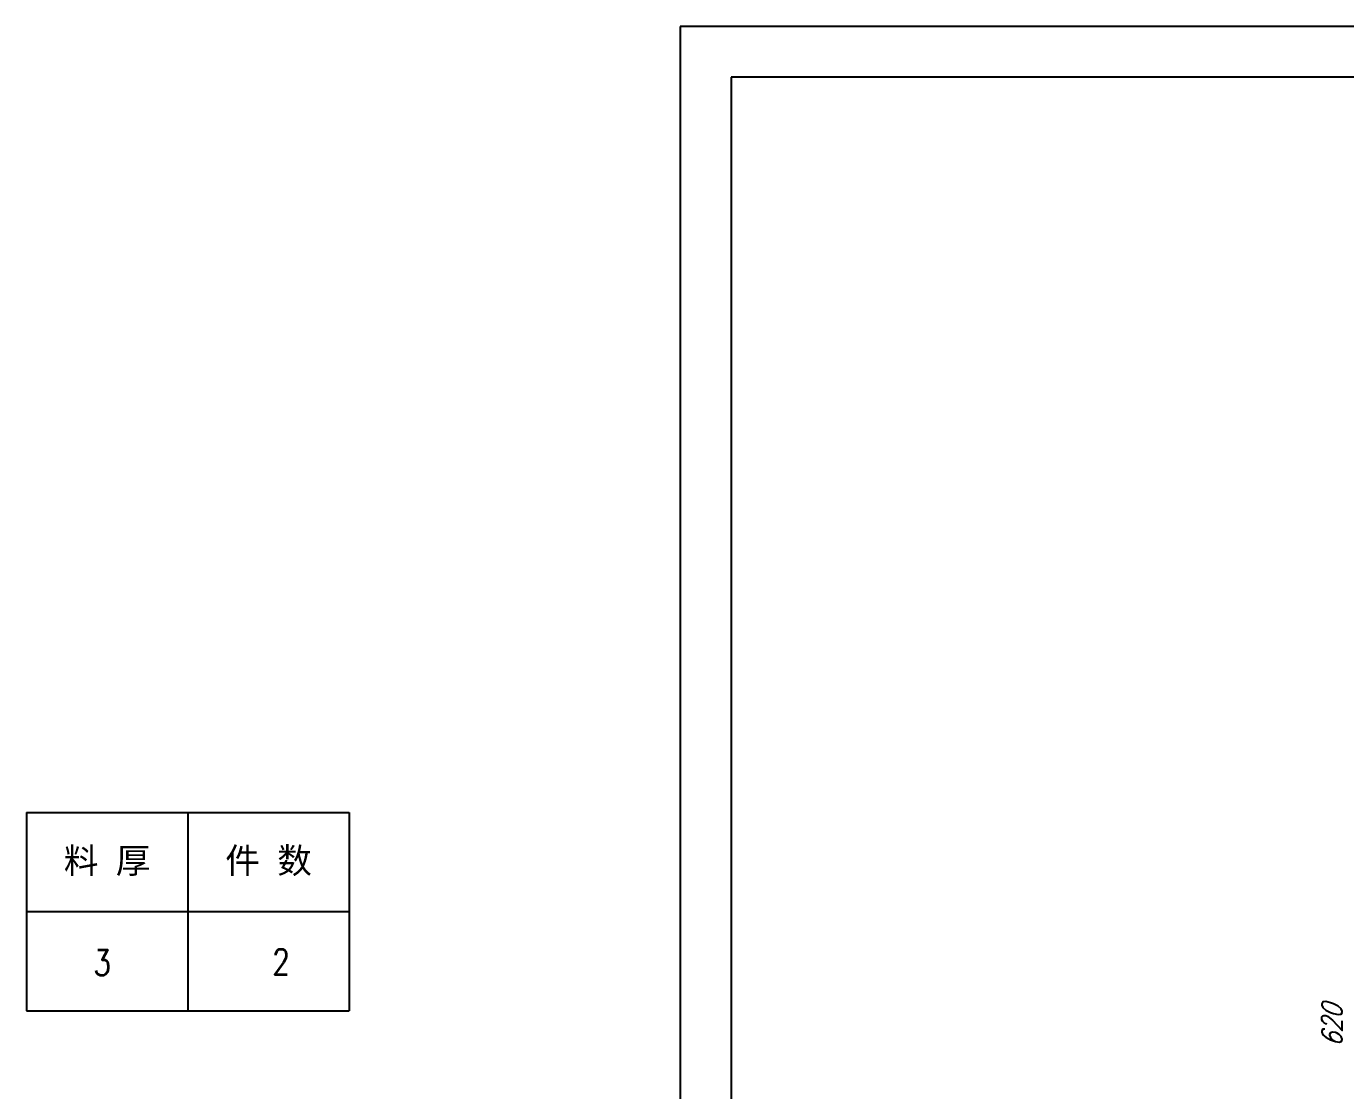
# Model space of a CAD drawing. Header units: millimetres. Extents: x -207971 to -130891, y -1492 to 21465.
# Drawn here: x -206263 to -205744, y 19819 to 20238 of the extents above; entities that cross this region are included whole.
import ezdxf
from ezdxf.enums import TextEntityAlignment as Align

# ---------------------------------------------------------------- set-up
doc = ezdxf.new("R2010")
doc.units = ezdxf.units.MM
doc.layers.add('标注线', color=3, linetype='Continuous', lineweight=25)
doc.styles.add('DIM', font='romans.shx', dxfattribs={"width": 0.8, "oblique": 20, "bigfont": 'bigfont.shx'})
doc.styles.get("Standard").update_dxf_attribs({"font": 'txt', "bigfont": 'gbcbig.shx'})

# ---------------------------------------------------------------- blocks, each defined once
blk = doc.blocks.new('BZ-MQH')
for p, q in [((-213949.02, 20874.59), (-214275.72, 20874.59)), ((-214275.72, 20874.59), (-214275.72, 20643.59)), ((-213954.52, 20869.09), (-214270.22, 20869.09)), ((-214270.22, 20869.09), (-214270.22, 20649.09))]:
    blk.add_line(p, q)
blk = doc.blocks.new('*T209')
at = {"color": 0, "linetype": 'ByBlock', "lineweight": -2, "transparency": 16777216}
for p, q in [((0, 0), (127, 0)), ((0, 0), (0, -78)), ((63.5, 0), (63.5, -78)), ((127, 0), (127, -78)), ((0, -39), (127, -39)), ((0, -78), (127, -78))]:
    blk.add_line(p, q, dxfattribs=at)
at = {"color": 0, "transparency": 16777216, "char_height": 10, "width": 60.5, "attachment_point": 5}
for s, insert in [('{\\fSimSun|b0|i0|c134|p2;料 厚}', (31.75, -19.5)), ('{\\fSimSun|b0|i0|c134|p2;件 数}', (95.25, -19.5))]:
    blk.add_mtext(s, dxfattribs=dict(at, insert=insert))
blk = doc.blocks.new('拆图参数')
blk.add_blockref('*T209', (-63.5, 78))
at = {"style": 'DIM', "width": 0.8}
blk.add_attdef('6', text='', height=10, dxfattribs=at).set_placement((-37.13, 18.91), align=Align.MIDDLE_LEFT)
blk.add_attdef('1', text='', height=10, dxfattribs=at).set_placement((36.65, 19.27), align=Align.MIDDLE_CENTER)

msp = doc.modelspace()

# ---------------------------------------------------------------- block references
at = {"xscale": 3.636363636236638, "yscale": 3.636363636360329, "zscale": 3.636363636375729}
msp.add_blockref('BZ-MQH', (573178.918, -55669.883), dxfattribs=at)
msp.add_blockref('拆图参数', (-206199.196, 19850.759)).add_auto_attribs({'1': '2', '6': '3'})

# ---------------------------------------------------------------- texts
at = {"layer": '标注线', "color": 3, "insert": (-205749.225, 19844.876), "char_height": 8, "attachment_point": 5, "rotation": 90, "style": 'DIM'}
msp.add_mtext('\\A1;620', dxfattribs=at)

doc.saveas('drawing.dxf')
